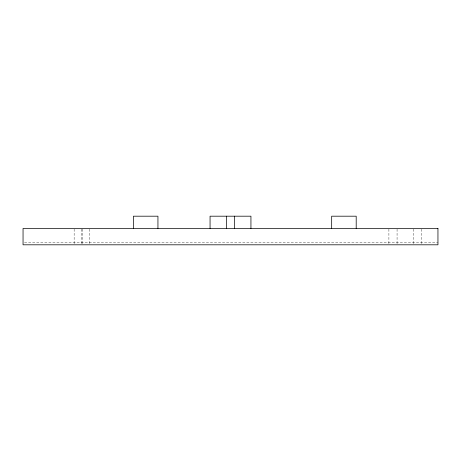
<?xml version="1.0" encoding="UTF-8"?>
<svg xmlns="http://www.w3.org/2000/svg" width="461" height="461" viewBox="0 0 461 461"><rect width="100%" height="100%" fill="white"/><g stroke="black" fill="none" stroke-linecap="round" stroke-linejoin="round"><path stroke-width="0.35" stroke-dasharray="2.31 1.73" d="M24.491 242.763L437.95 242.763M421.602 229.169L421.602 244.094M413.425 229.169L413.425 244.808M397.071 229.169L397.071 244.808M388.9 229.169L388.9 244.808M89.474 229.169L89.474 244.808M82.323 229.169L82.323 244.808M81.297 229.169L81.297 244.808M74.146 229.169L74.146 244.808"/><path stroke-width="0.69" d="M356.197 228.454L356.197 216.192L331.672 216.192L331.672 228.454M250.94 228.454L250.94 216.192L210.06 216.192L210.06 228.454M234.586 216.192L234.586 228.454M226.414 216.192L226.414 228.454M157.944 228.454L157.944 216.192L133.419 216.192L133.419 228.454M437.95 228.454L23.05 228.454L23.05 244.808L437.95 244.808L437.95 228.454"/></g></svg>
